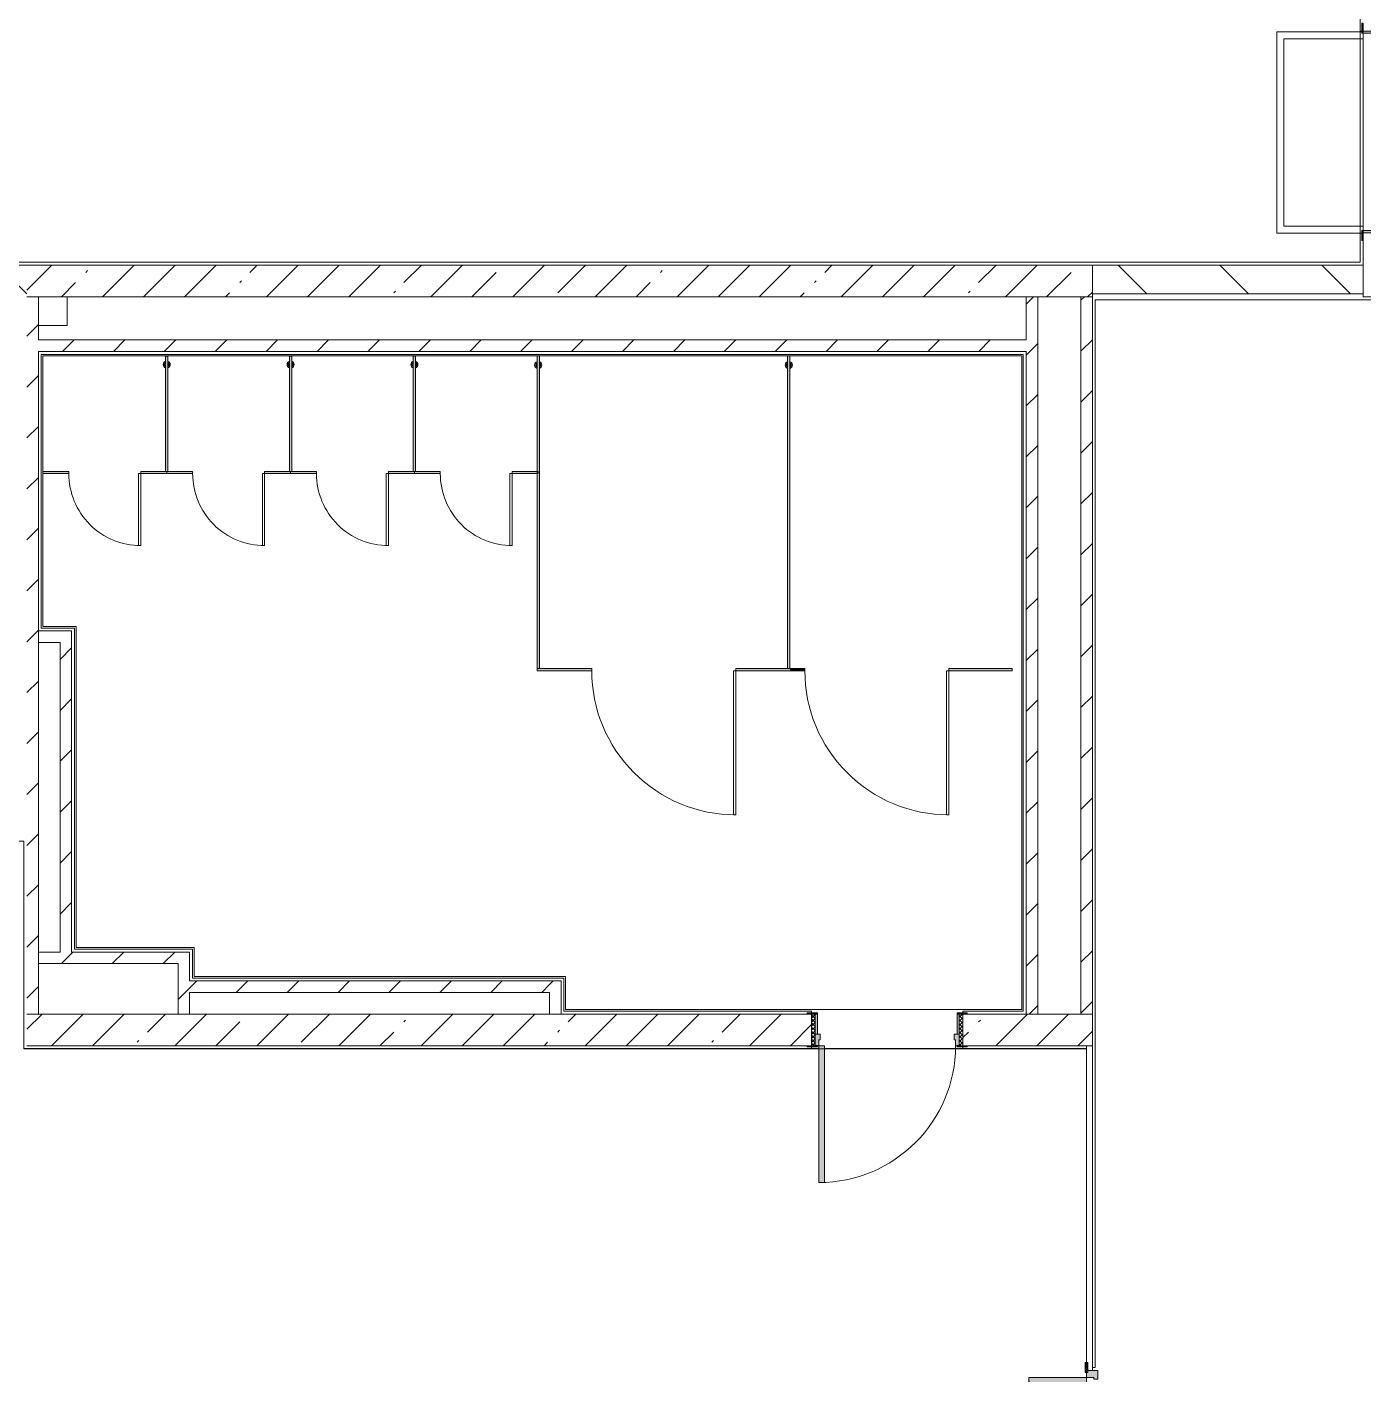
# Model space of a CAD drawing. Header units: millimetres. Extents: x -4029 to 232974, y -8553 to 104777.
# Drawn here: x 183016 to 192296, y 2900 to 12254 of the extents above; entities that cross this region are included whole.
import ezdxf

# ---------------------------------------------------------------- set-up
doc = ezdxf.new("R2010")
doc.units = ezdxf.units.MM
for name, color, linetype, lineweight in [('A-AREA-BNDY-1', 7, 'Continuous', 5), ('A-DOOR-5', 7, 'Continuous', 5), ('A-GENM-1', 7, 'Continuous', 5), ('A-WALL', 7, 'Continuous', 9), ('I-WALL-6', 7, 'Continuous', 5)]:
    doc.layers.add(name, color=color, linetype=linetype, lineweight=lineweight)
for name, color, linetype, lineweight, true_color in [('A-DOOR-3', 7, 'Continuous', 5, 0xaaaaaa), ('A-DOOR-4', 7, 'Continuous', 5, 0xe2e2e2), ('A-DOOR-FRAM-3', 7, 'Continuous', 5, 0xe2e2e2), ('A-DOOR-FRAM-4', 7, 'Continuous', 5, 0xaaaaaa), ('A-FLOR-2', 7, 'Continuous', 5, 0xaaaaaa), ('A-GENM-2', 7, 'Continuous', 5, 0xe2ddcd)]:
    doc.layers.add(name, color=color, linetype=linetype, lineweight=lineweight, true_color=true_color)
pattern_1 = [(45, (71086.4, 0), (-176.7767, 176.7767), [])]
pattern_2 = [(45, (71086.4, 0), (-285.1231, 285.1231), []), (45, (71371.53, 0), (-285.1231, 285.1231), [504.031, -100.806, 16.764, -84.042])]

# ---------------------------------------------------------------- blocks, each defined once
blk = doc.blocks.new('110_Дверь_СКБ_2Ст - Д-1_л_Лестничная клетка EIS60 2-32142534-1_2_1_птичка')
at = {"layer": 'A-DOOR-4'}
for points in [[(612.5, 1010), (612.5, 110), (662.5, 110), (662.5, 1010), (639.9, 1010)], [(-637.5, 510), (-637.5, 110), (-587.5, 110), (-587.5, 510)], [(712.4, 30), (697.5, 30), (699.6, -110), (712.5, -110), (712.5, 30)]]:
    blk.add_hatch(color=256, dxfattribs=at).paths.add_polyline_path(points)
h = blk.add_hatch(color=256, dxfattribs=at)
h.paths.add_polyline_path([(662.5, 110), (662.5, 60), (652.5, 60), (652.5, 30), (712.5, 32.6), (712.5, 110)])
h.paths.add_polyline_path([(-637.5, 110), (-687.5, 110), (-687.2, 30), (-627.5, 35.6), (-627.5, 60), (-637.5, 60), (-637.5, 104.8)])
at = {"layer": 'A-DOOR-FRAM-3'}
for points in [[(-695.5, 118), (-742.5, 118), (-742.5, 110), (-672.5, 110), (-672.5, 118), (-687.5, 118)], [(728.3, 118), (697.5, 118), (697.5, 110), (767.5, 110), (767.5, 118), (729.9, 118)], [(-672.5, 30), (-687.5, 30), (-687.4, -110), (-672.5, -110), (-672.5, -21.5)], [(-687.4, -110), (-742.5, -110.2), (-742.5, -118), (-672.5, -118), (-674.5, -110)], [(767.5, -110), (697.5, -110), (698.9, -118), (767.5, -118)]]:
    blk.add_hatch(color=256, dxfattribs=at).paths.add_polyline_path(points)
at = {"layer": 'A-DOOR-3'}
for p, q in [((662.5, 1010), (612.5, 1010)), ((612.5, 1010), (612.5, 110)), ((662.5, 110), (662.5, 1010)), ((-637.5, 510), (-637.5, 110)), ((-587.5, 510), (-637.5, 510)), ((-587.5, 110), (-587.5, 510)), ((-637.5, 110), (-587.5, 110)), ((612.5, 110), (662.5, 110))]:
    blk.add_line(p, q, dxfattribs=at)
for centre, radius, start, end in [((662.5, 110), 900, 90, 180), ((-637.5, 110), 400, 360, 90)]:
    blk.add_arc(centre, radius, start, end, dxfattribs=at)
at = {"layer": 'A-DOOR-FRAM-4'}
for p, q in [((-672.5, 118), (-742.5, 118)), ((-742.5, 118), (-742.5, 110)), ((-742.5, 110), (-672.5, 110)), ((-637.5, 110), (-687.5, 110)), ((-687.5, 110), (-687.5, 30)), ((-672.5, 110), (-672.5, 118)), ((-637.5, 60), (-637.5, 110)), ((662.5, 110), (662.5, 60)), ((712.5, 110), (662.5, 110)), ((767.5, 118), (697.5, 118)), ((697.5, 118), (697.5, 110)), ((697.5, 110), (767.5, 110)), ((712.5, 30), (712.5, 110)), ((767.5, 110), (767.5, 118)), ((-687.5, 30), (-627.5, 30)), ((-672.5, 30), (-687.5, 30)), ((-687.5, 30), (-687.5, -110)), ((-672.5, -110), (-672.5, 30)), ((-627.5, 60), (-637.5, 60)), ((-627.5, 30), (-627.5, 60)), ((662.5, 60), (652.5, 60)), ((652.5, 60), (652.5, 30)), ((652.5, 30), (712.5, 30)), ((712.5, 30), (697.5, 30)), ((697.5, 30), (697.5, -110)), ((712.5, -110), (712.5, 30)), ((-672.5, -110), (-742.5, -110)), ((-742.5, -110), (-742.5, -118)), ((-742.5, -118), (-672.5, -118)), ((-687.5, -110), (-672.5, -110)), ((-672.5, -118), (-672.5, -110)), ((697.5, -110), (712.5, -110)), ((767.5, -110), (697.5, -110)), ((697.5, -110), (697.5, -118)), ((697.5, -118), (767.5, -118)), ((767.5, -118), (767.5, -110))]:
    blk.add_line(p, q, dxfattribs=at)
blk = doc.blocks.new('110_Дверь_СКБ_2Ст - Д-5_п__в составе перегородки _не входит в спец__-32680960-1_2_1_птичка')
at = {"layer": 'A-DOOR-4'}
for points in [[(-637.5, 900.5), (-637.5, 0.5), (-587.5, 0.5), (-587.5, 900.5)], [(612.5, 40.5), (612.5, 0.5), (662.5, 0.5), (662.5, 400.5), (612.5, 400.5)]]:
    blk.add_hatch(color=256, dxfattribs=at).paths.add_polyline_path(points)
h = blk.add_hatch(color=256, dxfattribs=at)
h.paths.add_polyline_path([(-687.5, 0.5), (-687.5, -79.5), (-627.5, -79.5), (-627.5, -49.5), (-637.5, -49.5), (-637.5, 0.5)])
h.paths.add_polyline_path([(652.5, -49.5), (652.5, -79.5), (712.5, -79.5), (712.5, 0.5), (662.5, 0.5), (662.5, -49.5)])
at = {"layer": 'A-DOOR-FRAM-3'}
for points in [[(-742.5, 0.5), (-672.5, 0.5), (-672.5, 8.5), (-742.5, 2.7)], [(697.5, 0.5), (767.5, 0.5), (767.5, 8.5), (697.5, 8.5)], [(-742.5, -8.5), (-687.5, -8.5), (-687.5, -0.5), (-742.5, -0.5)], [(712.5, -8.5), (767.5, -8.5), (767.5, -0.5), (712.5, -0.5)]]:
    blk.add_hatch(color=256, dxfattribs=at).paths.add_polyline_path(points)
at = {"layer": 'A-DOOR-3'}
for p, q in [((-637.5, 900.5), (-637.5, 0.5)), ((-587.5, 900.5), (-637.5, 900.5)), ((-587.5, 0.5), (-587.5, 900.5)), ((662.5, 400.5), (612.5, 400.5)), ((612.5, 400.5), (612.5, 0.5)), ((662.5, 0.5), (662.5, 400.5)), ((-637.5, 0.5), (-587.5, 0.5)), ((612.5, 0.5), (662.5, 0.5))]:
    blk.add_line(p, q, dxfattribs=at)
for centre, radius, start, end in [((-637.5, 0.5), 900, 0, 90), ((662.5, 0.5), 400, 90, 180)]:
    blk.add_arc(centre, radius, start, end, dxfattribs=at)
at = {"layer": 'A-DOOR-FRAM-4'}
for p, q in [((-672.5, 8.5), (-742.5, 8.5)), ((-742.5, 8.5), (-742.5, 0.5)), ((-742.5, 0.5), (-672.5, 0.5)), ((-637.5, 0.5), (-687.5, 0.5)), ((-687.5, 0.5), (-687.5, -79.5)), ((-672.5, 0.5), (-687.5, 0.5)), ((-687.5, 0.5), (-687.5, -0.5)), ((-672.5, 0.5), (-672.5, 8.5)), ((-672.5, -0.5), (-672.5, 0.5)), ((-637.5, -49.5), (-637.5, 0.5)), ((662.5, 0.5), (662.5, -49.5)), ((712.5, 0.5), (662.5, 0.5)), ((767.5, 8.5), (697.5, 8.5)), ((697.5, 8.5), (697.5, 0.5)), ((712.5, 0.5), (697.5, 0.5)), ((697.5, 0.5), (697.5, -0.5)), ((697.5, 0.5), (767.5, 0.5)), ((712.5, -79.5), (712.5, 0.5)), ((712.5, -0.5), (712.5, 0.5)), ((767.5, 0.5), (767.5, 8.5)), ((-672.5, -0.5), (-742.5, -0.5)), ((-742.5, -0.5), (-742.5, -8.5)), ((-742.5, -8.5), (-672.5, -8.5)), ((-687.5, -0.5), (-672.5, -0.5)), ((-687.5, -79.5), (-627.5, -79.5)), ((-672.5, -8.5), (-672.5, -0.5)), ((-627.5, -49.5), (-637.5, -49.5)), ((-627.5, -79.5), (-627.5, -49.5)), ((662.5, -49.5), (652.5, -49.5)), ((652.5, -49.5), (652.5, -79.5)), ((652.5, -79.5), (712.5, -79.5)), ((697.5, -0.5), (712.5, -0.5)), ((767.5, -0.5), (697.5, -0.5)), ((697.5, -0.5), (697.5, -8.5)), ((697.5, -8.5), (767.5, -8.5)), ((767.5, -8.5), (767.5, -0.5))]:
    blk.add_line(p, q, dxfattribs=at)
blk = doc.blocks.new('110_Дверь_СКБ_1Ст_Внутренняя1 - Д-7а_л__950x2100h_Туалет-V187-1_2_1_птичка')
at = {"layer": 'A-DOOR-3'}
h = blk.add_hatch(dxfattribs=at)
h.set_pattern_fill('FP_138', color=256, style=0, pattern_type=2)
h.set_pattern_definition([(135, (1776.41, 174.685), (-14.14214, -14.14214), []), (225, (1776.41, 174.685), (14.14214, -14.14214), [])])
h.paths.add_polyline_path([(537.5, 110), (512.5, 110), (512.5, -110), (537.5, -110)])
at = {"layer": 'A-DOOR-4'}
h = blk.add_hatch(color=256, dxfattribs=at)
h.paths.add_polyline_path([(487.5, 110), (487.5, 70), (477.5, 70), (477.5, 30), (512.5, 30), (512.5, 110), (497.5, 110)])
h.paths.add_polyline_path([(-472.5, 110), (-487.5, 110), (-483, 30), (-452.5, 30.3), (-452.5, 70), (-462.5, 70), (-462.5, 110)])
at = {"layer": 'A-DOOR-FRAM-3'}
for points in [[(447.5, 1060), (447.5, 110), (487.5, 112), (487.5, 1060)], [(-512.5, 118), (-542.5, 118), (-542.5, 110), (-472.5, 110), (-472.5, 118), (-492.5, 118)], [(567.5, 118), (497.5, 118), (497.5, 110), (567.5, 110)], [(-487.5, 30), (-487.5, -110), (-472.5, -110), (-472.5, 30), (-483, 30)], [(497.5, 30), (497.5, -110), (512.5, -110), (512.5, 30)], [(-542.5, -110), (-542.5, -118), (-472.5, -118), (-472.5, -110), (-512.5, -110)], [(567.5, -110), (497.5, -110), (497.5, -118), (567.5, -118)]]:
    blk.add_hatch(color=256, dxfattribs=at).paths.add_polyline_path(points)
at = {"layer": 'A-DOOR-FRAM-4'}
h = blk.add_hatch(dxfattribs=at)
h.set_pattern_fill('FP_139', color=256, style=0, pattern_type=2)
h.set_pattern_definition([(45, (-346.384, 174.685), (-14.1421, 14.1421), []), (135, (-346.384, 174.685), (-14.1421, -14.1421), [])])
h.paths.add_polyline_path([(-512.5, 110), (-512.5, -110), (-487.5, -110), (-487.5, 110)])
at = {"layer": 'A-DOOR-3'}
for p, q in [((487.5, 1060), (447.5, 1060)), ((447.5, 1060), (447.5, 110)), ((487.5, 110), (487.5, 1060)), ((447.5, 110), (487.5, 110))]:
    blk.add_line(p, q, dxfattribs=at)
blk.add_arc((487.5, 110), 950, 90, 180, dxfattribs=at)
at = {"layer": 'A-DOOR-FRAM-4'}
for p, q in [((-472.5, 118), (-542.5, 118)), ((-542.5, 118), (-542.5, 110)), ((-542.5, 110), (-472.5, 110)), ((-487.5, 110), (-512.5, 110)), ((-512.5, 110), (-512.5, -110)), ((-462.5, 110), (-487.5, 110)), ((-487.5, 110), (-487.5, 30)), ((-487.5, -110), (-487.5, 110)), ((-472.5, 110), (-487.5, 110)), ((-487.5, 110), (-487.5, 109)), ((-487.5, 109), (-472.5, 109)), ((-472.5, 110), (-472.5, 118)), ((-472.5, 109), (-472.5, 110)), ((-462.5, 70), (-462.5, 110)), ((487.5, 110), (487.5, 70)), ((512.5, 110), (487.5, 110)), ((567.5, 118), (497.5, 118)), ((497.5, 118), (497.5, 110)), ((512.5, 110), (497.5, 110)), ((497.5, 110), (497.5, 109)), ((497.5, 110), (567.5, 110)), ((497.5, 109), (512.5, 109)), ((512.5, 30), (512.5, 110)), ((537.5, 110), (512.5, 110)), ((512.5, 110), (512.5, -110)), ((512.5, 109), (512.5, 110)), ((537.5, -110), (537.5, 110)), ((567.5, 110), (567.5, 118)), ((-487.5, 30), (-452.5, 30)), ((-472.5, 30), (-487.5, 30)), ((-487.5, 30), (-487.5, -110)), ((-472.5, -110), (-472.5, 30)), ((-452.5, 70), (-462.5, 70)), ((-452.5, 30), (-452.5, 70)), ((487.5, 70), (477.5, 70)), ((477.5, 70), (477.5, 30)), ((477.5, 30), (512.5, 30)), ((512.5, 30), (497.5, 30)), ((497.5, 30), (497.5, -110)), ((512.5, -110), (512.5, 30)), ((-472.5, -110), (-542.5, -110)), ((-542.5, -110), (-542.5, -118)), ((-542.5, -118), (-472.5, -118)), ((-512.5, -110), (-487.5, -110)), ((-487.5, -110), (-472.5, -110)), ((-472.5, -118), (-472.5, -110)), ((497.5, -110), (512.5, -110)), ((567.5, -110), (497.5, -110)), ((497.5, -110), (497.5, -118)), ((497.5, -118), (567.5, -118)), ((512.5, -110), (537.5, -110)), ((567.5, -118), (567.5, -110))]:
    blk.add_line(p, q, dxfattribs=at)
blk = doc.blocks.new('131_Сантехническая перегородка_Дверь 5 - СД-1-30835617-1_2_1_птичка')
at = {"layer": 'A-GENM-2'}
for points in [[(250, 8), (70, 8), (70, -8), (250, -8)], [(750, 8), (750, -8), (930, -8), (930, 8), (839.3, 8)]]:
    blk.add_hatch(color=256, dxfattribs=at).paths.add_polyline_path(points)
at = {"layer": 'A-DOOR-5'}
for p, q in [((266, 508), (250, 508)), ((250, 8), (250, 508)), ((266, 8), (266, 508)), ((266, 8), (250, 8))]:
    blk.add_line(p, q, dxfattribs=at)
blk.add_arc((250, 8), 500, 360, 90, dxfattribs=at)
at = {"layer": 'A-GENM-1'}
for p, q in [((250, 8), (70, 8)), ((70, 8), (70, -8)), ((250, -8), (250, 8)), ((930, 8), (750, 8)), ((750, 8), (750, -8)), ((930, -8), (930, 8)), ((70, -8), (250, -8)), ((750, -8), (930, -8))]:
    blk.add_line(p, q, dxfattribs=at)
blk = doc.blocks.new('131_Сантехническая перегородка_Дверь 5 - СД-1-V188-1_2_1_птичка')
at = {"layer": 'A-GENM-2'}
for points in [[(183.4, 8), (78, 8), (78, -8), (250, -8), (250, 8)], [(922, 8), (750, 8), (750, -8), (930, -8), (930, 8)]]:
    blk.add_hatch(color=256, dxfattribs=at).paths.add_polyline_path(points)
at = {"layer": 'A-DOOR-5'}
for p, q in [((266, 508), (250, 508)), ((250, 8), (250, 508)), ((266, 8), (266, 508)), ((266, 8), (250, 8))]:
    blk.add_line(p, q, dxfattribs=at)
blk.add_arc((250, 8), 500, 360, 90, dxfattribs=at)
at = {"layer": 'A-GENM-1'}
for p, q in [((250, 8), (70, 8)), ((70, 8), (70, -8)), ((250, -8), (250, 8)), ((930, 8), (750, 8)), ((750, 8), (750, -8)), ((930, -8), (930, 8)), ((70, -8), (250, -8)), ((750, -8), (930, -8))]:
    blk.add_line(p, q, dxfattribs=at)
blk = doc.blocks.new('131_Сантехническая перегородка 6 - СП-1-30839354-1_2_1_птичка')
at = {"layer": 'A-GENM-2'}
blk.add_hatch(color=256, dxfattribs=at).paths.add_polyline_path([(800, 8), (0, 8), (0, -8), (800, -8)])
at = {"layer": 'A-GENM-1'}
for p, q in [((800, 8), (0, 8)), ((0, 8), (0, -8)), ((800, -8), (800, 8)), ((0, -8), (800, -8))]:
    blk.add_line(p, q, dxfattribs=at)
at = {"layer": 'A-GENM-1', "flags": 128}
for points in [[(71.5, 8), (71.1, 8.5), (70.8, 9), (70.4, 9.5), (70, 9.9), (69.6, 10.4), (69.2, 10.8), (68.8, 11.2), (68.3, 11.6), (67.8, 12), (67.3, 12.3), (66.8, 12.7), (66.3, 13), (65.8, 13.3), (65.3, 13.6), (64.7, 13.8), (64.2, 14), (63.6, 14.3), (63, 14.4), (62.4, 14.6), (61.9, 14.7), (61.3, 14.9), (60.7, 14.9), (60.1, 15), (59.5, 15.1), (58.9, 15.1), (58.3, 15.1), (57.7, 15), (57.1, 15), (56.5, 14.9), (55.9, 14.8), (55.3, 14.7), (54.7, 14.5), (54.1, 14.4), (53.5, 14.2), (53, 13.9), (52.4, 13.7), (51.9, 13.4), (51.4, 13.2), (50.8, 12.9), (50.3, 12.5), (49.8, 12.2), (49.3, 11.8), (48.9, 11.4), (48.4, 11), (48, 10.6), (47.6, 10.2), (47.2, 9.7), (46.8, 9.3), (46.4, 8.8), (46.1, 8.3), (45.9, 8)], [(45.9, -8), (46.3, -8.5), (46.6, -9), (47, -9.5), (47.4, -9.9), (47.8, -10.4), (48.2, -10.8), (48.6, -11.2), (49.1, -11.6), (49.6, -12), (50, -12.3), (50.5, -12.7), (51.1, -13), (51.6, -13.3), (52.1, -13.6), (52.7, -13.8), (53.2, -14), (53.8, -14.3), (54.4, -14.4), (54.9, -14.6), (55.5, -14.7), (56.1, -14.9), (56.7, -14.9), (57.3, -15), (57.9, -15.1), (58.5, -15.1), (59.1, -15.1), (59.7, -15), (60.3, -15), (60.9, -14.9), (61.5, -14.8), (62.1, -14.7), (62.7, -14.5), (63.3, -14.4), (63.8, -14.2), (64.4, -13.9), (65, -13.7), (65.5, -13.4), (66, -13.2), (66.6, -12.9), (67.1, -12.5), (67.6, -12.2), (68, -11.8), (68.5, -11.4), (69, -11), (69.4, -10.6), (69.8, -10.2), (70.2, -9.7), (70.6, -9.3), (70.9, -8.8), (71.3, -8.3), (71.5, -8)]]:
    blk.add_lwpolyline(points, dxfattribs=at)
at = {"layer": 'A-GENM-1'}
for radius, start, end in [(24.6, 19.91127, 160.08873), (17.6, 45, 135), (17.6, 45, 135), (15.1, 45, 135), (24.6, 199.91127, 340.08873), (17.6, 225, 315), (17.6, 225, 315), (15.1, 225, 315)]:
    blk.add_arc((58.7, 0), radius, start, end, dxfattribs=at)
blk = doc.blocks.new('131_Сантехническая перегородка 7 - СП-1-30858579-1_2_1_птичка')
at = {"layer": 'A-GENM-2'}
blk.add_hatch(color=256, dxfattribs=at).paths.add_polyline_path([(2165.9, 8), (-4.1, 8), (-4.1, -8), (2165.9, -8)])
at = {"layer": 'A-GENM-1'}
for p, q in [((2165.9, 8), (-4.1, 8)), ((-4.1, 8), (-4.1, -8)), ((2165.9, -8), (2165.9, 8)), ((-4.1, -8), (2165.9, -8))]:
    blk.add_line(p, q, dxfattribs=at)
at = {"layer": 'A-GENM-1', "flags": 128}
for points in [[(71.5, 8), (71.1, 8.5), (70.8, 9), (70.4, 9.5), (70, 9.9), (69.6, 10.4), (69.2, 10.8), (68.8, 11.2), (68.3, 11.6), (67.8, 12), (67.3, 12.3), (66.8, 12.7), (66.3, 13), (65.8, 13.3), (65.3, 13.6), (64.7, 13.8), (64.2, 14), (63.6, 14.3), (63, 14.4), (62.4, 14.6), (61.9, 14.7), (61.3, 14.9), (60.7, 14.9), (60.1, 15), (59.5, 15.1), (58.9, 15.1), (58.3, 15.1), (57.7, 15), (57.1, 15), (56.5, 14.9), (55.9, 14.8), (55.3, 14.7), (54.7, 14.5), (54.1, 14.4), (53.5, 14.2), (53, 13.9), (52.4, 13.7), (51.9, 13.4), (51.4, 13.2), (50.8, 12.9), (50.3, 12.5), (49.8, 12.2), (49.3, 11.8), (48.9, 11.4), (48.4, 11), (48, 10.6), (47.6, 10.2), (47.2, 9.7), (46.8, 9.3), (46.4, 8.8), (46.1, 8.3), (45.9, 8)], [(45.9, -8), (46.3, -8.5), (46.6, -9), (47, -9.5), (47.4, -9.9), (47.8, -10.4), (48.2, -10.8), (48.6, -11.2), (49.1, -11.6), (49.6, -12), (50, -12.3), (50.5, -12.7), (51.1, -13), (51.6, -13.3), (52.1, -13.6), (52.7, -13.8), (53.2, -14), (53.8, -14.3), (54.4, -14.4), (54.9, -14.6), (55.5, -14.7), (56.1, -14.9), (56.7, -14.9), (57.3, -15), (57.9, -15.1), (58.5, -15.1), (59.1, -15.1), (59.7, -15), (60.3, -15), (60.9, -14.9), (61.5, -14.8), (62.1, -14.7), (62.7, -14.5), (63.3, -14.4), (63.8, -14.2), (64.4, -13.9), (65, -13.7), (65.5, -13.4), (66, -13.2), (66.6, -12.9), (67.1, -12.5), (67.6, -12.2), (68, -11.8), (68.5, -11.4), (69, -11), (69.4, -10.6), (69.8, -10.2), (70.2, -9.7), (70.6, -9.3), (70.9, -8.8), (71.3, -8.3), (71.5, -8)]]:
    blk.add_lwpolyline(points, dxfattribs=at)
at = {"layer": 'A-GENM-1'}
for radius, start, end in [(24.6, 19.91127, 160.08873), (17.6, 45, 135), (17.6, 45, 135), (15.1, 45, 135), (24.6, 199.91127, 340.08873), (17.6, 225, 315), (17.6, 225, 315), (15.1, 225, 315)]:
    blk.add_arc((58.7, 0), radius, start, end, dxfattribs=at)
blk = doc.blocks.new('131_Сантехническая перегородка_Дверь МГН - СД-1-30883454-1_2_1_птичка')
at = {"layer": 'A-GENM-2'}
for points in [[(-350.5, 8), (-370, 8), (-366.5, -8), (10, -8), (10, 8), (-335.4, 8)], [(1010, 8), (1010, -8), (1390, -8), (1390, 8), (1374, 8)]]:
    blk.add_hatch(color=256, dxfattribs=at).paths.add_polyline_path(points)
at = {"layer": 'A-DOOR-5'}
for p, q in [((10, 1008), (26, 1008)), ((10, 8), (10, 1008)), ((26, 8), (26, 1008)), ((10, 8), (26, 8))]:
    blk.add_line(p, q, dxfattribs=at)
blk.add_arc((10, 8), 1000, 360, 90, dxfattribs=at)
at = {"layer": 'A-GENM-1'}
for p, q in [((10, 8), (-370, 8)), ((-370, 8), (-370, -8)), ((10, -8), (10, 8)), ((1390, 8), (1010, 8)), ((1010, 8), (1010, -8)), ((1390, -8), (1390, 8)), ((-370, -8), (10, -8)), ((1010, -8), (1390, -8))]:
    blk.add_line(p, q, dxfattribs=at)
blk = doc.blocks.new('131_Сантехническая перегородка_Дверь МГН 2 - СД-1-30897608-1_2_1_птичка')
at = {"layer": 'A-GENM-2'}
for points in [[(-269.9, 8), (-430, 8), (-430, -8), (10, -8), (10, 8)], [(1010, 8), (1010, -8), (1110, -8), (1110, 8)]]:
    blk.add_hatch(color=256, dxfattribs=at).paths.add_polyline_path(points)
at = {"layer": 'A-DOOR-5'}
for p, q in [((10, 1008), (26, 1008)), ((10, 8), (10, 1008)), ((26, 8), (26, 1008)), ((10, 8), (26, 8))]:
    blk.add_line(p, q, dxfattribs=at)
blk.add_arc((10, 8), 1000, 360, 90, dxfattribs=at)
at = {"layer": 'A-GENM-1'}
for p, q in [((10, 8), (-430, 8)), ((-430, 8), (-430, -8)), ((10, -8), (10, 8)), ((1110, 8), (1010, 8)), ((1010, 8), (1010, -8)), ((1110, -8), (1110, 8)), ((-430, -8), (10, -8)), ((1010, -8), (1110, -8))]:
    blk.add_line(p, q, dxfattribs=at)

msp = doc.modelspace()

# ---------------------------------------------------------------- hatches: boundary and pattern name
at = {"layer": 'I-WALL-6'}
h = msp.add_hatch(dxfattribs=at)
h.set_pattern_fill('FP_134', color=256, style=0, pattern_type=2)
h.set_pattern_definition([(135, (71086.4, 0), (-353.5534, -353.5534), [])])
h.paths.add_polyline_path([(191446.4063, 10400), (192296.4063, 10400), (192296.4063, 10600), (190416.4063, 10600), (190416.4063, 10400), (190436.4063, 10400)])
h.paths.add_polyline_path([(180836.4062, 10400), (181316.4063, 10400), (181313.4008, 10600), (180191.4062, 10600), (180191.4062, 10400), (180756.4062, 10400)])
h.paths.add_polyline_path([(178436.4063, 10400), (178791.4062, 10400), (178791.4062, 10600), (178436.4063, 10600)])
h.paths.add_polyline_path([(182996.4062, 10400), (183016.4062, 10400), (183016.4062, 10600), (182266.4063, 10600), (182271.3243, 10400), (182890.7443, 10400)])
h = msp.add_hatch(dxfattribs=at)
h.set_pattern_fill('FP_116', color=256, style=0, pattern_type=2)
h.set_pattern_definition(pattern_2)
h.paths.add_polyline_path([(183105.6183, 10380), (190416.4063, 10380), (190416.4063, 10600), (183016.4062, 10600), (183016.4062, 10380), (183096.4062, 10380)])
h = msp.add_hatch(dxfattribs=at)
h.set_pattern_fill('FP_133', color=256, style=0, pattern_type=2)
h.set_pattern_definition(pattern_1)
h.paths.add_polyline_path([(183096.4062, 5400), (183096.4062, 10380), (183016.4062, 10380), (183016.4062, 5400)])
h = msp.add_hatch(dxfattribs=at)
h.set_pattern_fill('FP_133', color=256, style=0, pattern_type=2)
h.set_pattern_definition(pattern_1)
h.paths.add_polyline_path([(190036.4063, 5400), (190036.4063, 10380), (189956.4063, 10380), (189956.4063, 5400)])
h = msp.add_hatch(dxfattribs=at)
h.set_pattern_fill('FP_133', color=256, style=0, pattern_type=2)
h.set_pattern_definition(pattern_1)
h.paths.add_polyline_path([(190336.4063, 5400), (190416.4063, 5400), (190416.4063, 10380), (190336.4063, 10380), (190336.4063, 5529.4834)])
h = msp.add_hatch(dxfattribs=at)
h.set_pattern_fill('FP_133', color=256, style=0, pattern_type=2)
h.set_pattern_definition(pattern_1)
h.paths.add_polyline_path([(183346.4063, 10000), (189956.4063, 10000), (189956.4063, 10080), (183096.4062, 10080), (183096.4062, 10000), (183325.2583, 10000)])
h = msp.add_hatch(dxfattribs=at)
h.set_pattern_fill('FP_133', color=256, style=0, pattern_type=2)
h.set_pattern_definition(pattern_1)
h.paths.add_polyline_path([(183246.4063, 5830), (183326.4063, 5830), (183326.4063, 7980), (183246.4063, 7980), (183246.4063, 6700)])
h = msp.add_hatch(dxfattribs=at)
h.set_pattern_fill('FP_133', color=256, style=0, pattern_type=2)
h.set_pattern_definition(pattern_1)
h.paths.add_polyline_path([(181336.4063, 6620), (181366.4063, 6620), (181366.4063, 6700), (180836.4062, 6700), (180836.4062, 6620), (181317.6073, 6620)])
h.paths.add_polyline_path([(182316.4063, 6620), (183016.4062, 6620), (183016.4062, 6700), (182316.4063, 6700)])
h = msp.add_hatch(dxfattribs=at)
h.set_pattern_fill('FP_133', color=256, style=0, pattern_type=2)
h.set_pattern_definition(pattern_1)
h.paths.add_polyline_path([(184066.4063, 5750), (184066.4063, 5830), (183096.4062, 5830), (183096.4062, 5750), (183415.1232, 5750)])
h = msp.add_hatch(dxfattribs=at)
h.set_pattern_fill('FP_133', color=256, style=0, pattern_type=2)
h.set_pattern_definition(pattern_1)
h.paths.add_polyline_path([(184066.4063, 5400), (184146.4063, 5400), (184146.4063, 5830), (184066.4063, 5830), (184066.4063, 5529.4834)])
h = msp.add_hatch(dxfattribs=at)
h.set_pattern_fill('FP_133', color=256, style=0, pattern_type=2)
h.set_pattern_definition(pattern_1)
h.paths.add_polyline_path([(184146.4063, 5550), (186646.4063, 5550), (186646.4063, 5630), (184146.4063, 5630)])
h = msp.add_hatch(dxfattribs=at)
h.set_pattern_fill('FP_133', color=256, style=0, pattern_type=2)
h.set_pattern_definition(pattern_1)
h.paths.add_polyline_path([(186726.4063, 5400), (186726.4063, 5630), (186646.4063, 5630), (186646.4063, 5400)])
h = msp.add_hatch(dxfattribs=at)
h.set_pattern_fill('FP_116', color=256, style=0, pattern_type=2)
h.set_pattern_definition(pattern_2)
h.paths.add_polyline_path([(189936.4063, 5180), (190416.4063, 5180), (190416.4063, 5400), (189516.4063, 5400), (189516.4063, 5180), (189707.6708, 5180)])
h.paths.add_polyline_path([(183976.4062, 5180), (188466.4063, 5180), (188466.4063, 5400), (183016.4062, 5400), (183016.4062, 5180), (183596.4062, 5180)])

# ---------------------------------------------------------------- linework, layer by layer
at = {"layer": 'A-AREA-BNDY-1', "flags": 128}
msp.add_lwpolyline([(171916.4062, 10621), (178195.4063, 10621), (178195.4063, 11411.0038), (178196.4063, 11411.0038), (178196.4063, 10621), (192275.4062, 10621), (192275.4062, 12429), (191445.4063, 12429), (191445.4063, 13379), (186685.9062, 13379), (186685.9062, 13400), (182816.4063, 13400), (182816.4063, 13540), (182309.9159, 13540), (182137.4063, 13540), (182137.4063, 13379), (180935.9063, 13379), (180935.9063, 13400), (177696.4063, 13400), (177696.4063, 13379), (176486.4063, 13379), (176486.4063, 13400), (172484.9062, 13400)], dxfattribs=at)
for points in [[(189925.4063, 9969), (183127.4062, 9969), (183127.4062, 8091), (183357.4063, 8091), (183357.4063, 5861), (184177.4063, 5861), (184177.4063, 5661), (186757.4063, 5661), (186757.4063, 5431), (189925.4063, 5431)], [(180857.4062, 6599), (180857.4062, 171), (183595.4062, 171), (183595.4062, 521), (183977.4062, 521), (183977.4062, 171), (187045.4063, 171), (187045.4063, 521), (187517.4063, 521), (187517.4063, 171), (190375.4063, 171), (190375.4063, 5159), (182995.4062, 5159), (182995.4062, 6599)]]:
    msp.add_lwpolyline(points, close=True, dxfattribs=at)
at = {"layer": 'A-FLOR-2'}
for p, q in [((192276.4062, 12225), (192276.4062, 12430)), ((191696.4062, 12220), (191696.4062, 10821.3449)), ((192288.4063, 12220), (191696.4062, 12220)), ((191746.4062, 10871.3449), (191746.4062, 12170)), ((191746.4062, 12170), (192296.4062, 12170)), ((192288.4063, 12225), (192276.4062, 12225)), ((192296.4062, 12170), (192296.4062, 12210)), ((192296.4062, 10871.3449), (191746.4062, 10871.3449)), ((192296.4062, 10840), (192296.4062, 10871.3449)), ((191696.4062, 10821.3449), (192288.4063, 10821.3449)), ((192276.4062, 10620), (192276.4062, 10821.3449)), ((182266.4063, 10620), (192276.4062, 10620)), ((183296.4062, 10380), (183296.4062, 10180)), ((194091.4063, 10360), (190436.4063, 10360)), ((190436.4063, 10360), (190436.4063, 2945)), ((183296.4062, 10180), (183096.4062, 10180)), ((189936.4063, 9980), (183116.4062, 9980)), ((183116.4062, 9980), (183116.4062, 8080)), ((189936.4063, 5420), (189936.4063, 9980)), ((183116.4062, 8080), (183346.4063, 8080)), ((183346.4063, 8080), (183346.4063, 5850)), ((183346.4063, 5850), (184166.4063, 5850)), ((184166.4063, 5850), (184166.4063, 5650)), ((184166.4063, 5650), (186746.4063, 5650)), ((186746.4063, 5650), (186746.4063, 5420)), ((186746.4063, 5420), (188466.4063, 5420)), ((188466.4063, 5420), (188466.4063, 5408)), ((189516.4063, 5408), (189516.4063, 5420)), ((189516.4063, 5420), (189936.4063, 5420)), ((188516.4063, 5160), (182996.4062, 5160)), ((188466.4063, 5172), (188466.4063, 5160)), ((190376.4063, 5160), (188556.4063, 5160)), ((189516.4063, 5160), (189516.4063, 5172)), ((190436.4063, 2945), (190416.0515, 2945))]:
    msp.add_line(p, q, dxfattribs=at)
at = {"layer": 'A-WALL'}
for p, q in [((190416.4063, 10400), (190416.4063, 10600)), ((192296.4063, 10400), (192296.4063, 10600)), ((183016.4062, 5400), (183096.4062, 5400)), ((189956.4063, 5400), (190036.4063, 5400)), ((190336.4063, 5400), (190416.4063, 5400)), ((190416.4063, 5180), (190376.4063, 5180))]:
    msp.add_line(p, q, dxfattribs=at)
at = {"layer": 'I-WALL-6'}
for p, q in [((192296.4063, 10871.3449), (192296.4063, 12170)), ((192296.4063, 10770), (192296.4063, 10600)), ((192296.4063, 10600), (182296.4063, 10600)), ((190416.4063, 2925), (190416.4063, 10400)), ((190416.4063, 10400), (192296.4063, 10400)), ((192296.4063, 10400), (192296.4063, 10380)), ((183016.4062, 10380), (190416.4063, 10380)), ((183096.4062, 10080), (183096.4062, 10380)), ((189956.4063, 10380), (189956.4063, 10080)), ((190036.4063, 5400), (190036.4063, 10380)), ((190336.4063, 10380), (190336.4063, 5400)), ((192296.4063, 10380), (194036.4063, 10380)), ((189956.4063, 10080), (183096.4062, 10080)), ((183096.4062, 5400), (183096.4062, 10000)), ((183096.4062, 10000), (189956.4063, 10000)), ((189956.4063, 10000), (189956.4063, 5400)), ((183326.4063, 8060), (183096.4062, 8060)), ((183326.4063, 5830), (183326.4063, 8060)), ((183096.4062, 7980), (183246.4063, 7980)), ((183246.4063, 7980), (183246.4063, 5830)), ((183246.4063, 5830), (183096.4062, 5830)), ((184146.4063, 5830), (183326.4063, 5830)), ((184146.4063, 5630), (184146.4063, 5830)), ((183096.4062, 5750), (184066.4063, 5750)), ((184066.4063, 5750), (184066.4063, 5400)), ((186726.4063, 5630), (184146.4063, 5630)), ((186726.4063, 5400), (186726.4063, 5630)), ((184146.4063, 5550), (186646.4063, 5550)), ((184146.4063, 5400), (184146.4063, 5550)), ((186646.4063, 5550), (186646.4063, 5400)), ((188436.4063, 5400), (183096.4062, 5400)), ((189956.4063, 5400), (189546.4063, 5400)), ((190336.4063, 5400), (190036.4063, 5400)), ((183016.4062, 5180), (188436.4063, 5180)), ((189546.4063, 5180), (190376.4063, 5180)), ((190376.4063, 5180), (190376.4063, 2980))]:
    msp.add_line(p, q, dxfattribs=at)

# ---------------------------------------------------------------- block references
at = {"layer": 'A-DOOR-3'}
for name, p, rotation in [('110_Дверь_СКБ_2Ст - Д-1_л_Лестничная клетка EIS60 2-32142534-1_2_1_птичка', (192406.4063, 11537.5), 269.9999999999999), ('110_Дверь_СКБ_1Ст_Внутренняя1 - Д-7а_л__950x2100h_Туалет-V187-1_2_1_птичка', (189003.9063, 5290), 180), ('110_Дверь_СКБ_2Ст - Д-5_п__в составе перегородки _не входит в спец__-32680960-1_2_1_птичка', (190375.9063, 2212.5), 90)]:
    msp.add_blockref(name, p, dxfattribs=dict(at, rotation=rotation))
at = {"layer": 'A-GENM-1'}
for name, p, rotation in [('131_Сантехническая перегородка 6 - СП-1-30839354-1_2_1_птичка', (183987.4062, 9968), 270.0000000000007), ('131_Сантехническая перегородка 6 - СП-1-30839354-1_2_1_птичка', (184847.4062, 9968), 270.0000000000007), ('131_Сантехническая перегородка 6 - СП-1-30839354-1_2_1_птичка', (185707.4062, 9968), 270.0000000000007), ('131_Сантехническая перегородка 7 - СП-1-30858579-1_2_1_птичка', (186567.4062, 9964.9202), 269.9999999999999), ('131_Сантехническая перегородка 7 - СП-1-30858579-1_2_1_птичка', (188307.9062, 9964.9202), 269.9999999999999), ('131_Сантехническая перегородка_Дверь 5 - СД-1-30835617-1_2_1_птичка', (184057.4062, 9160), 180), ('131_Сантехническая перегородка_Дверь 5 - СД-1-30835617-1_2_1_птичка', (184917.4062, 9160), 180), ('131_Сантехническая перегородка_Дверь 5 - СД-1-30835617-1_2_1_птичка', (185777.4062, 9160), 180), ('131_Сантехническая перегородка_Дверь 5 - СД-1-V188-1_2_1_птичка', (186637.4062, 9160), 180), ('131_Сантехническая перегородка_Дверь МГН - СД-1-30883454-1_2_1_птичка', (187949.4062, 7791), 180), ('131_Сантехническая перегородка_Дверь МГН 2 - СД-1-30897608-1_2_1_птичка', (189429.4062, 7791), 180)]:
    msp.add_blockref(name, p, dxfattribs=dict(at, rotation=rotation))

doc.saveas('drawing.dxf')
